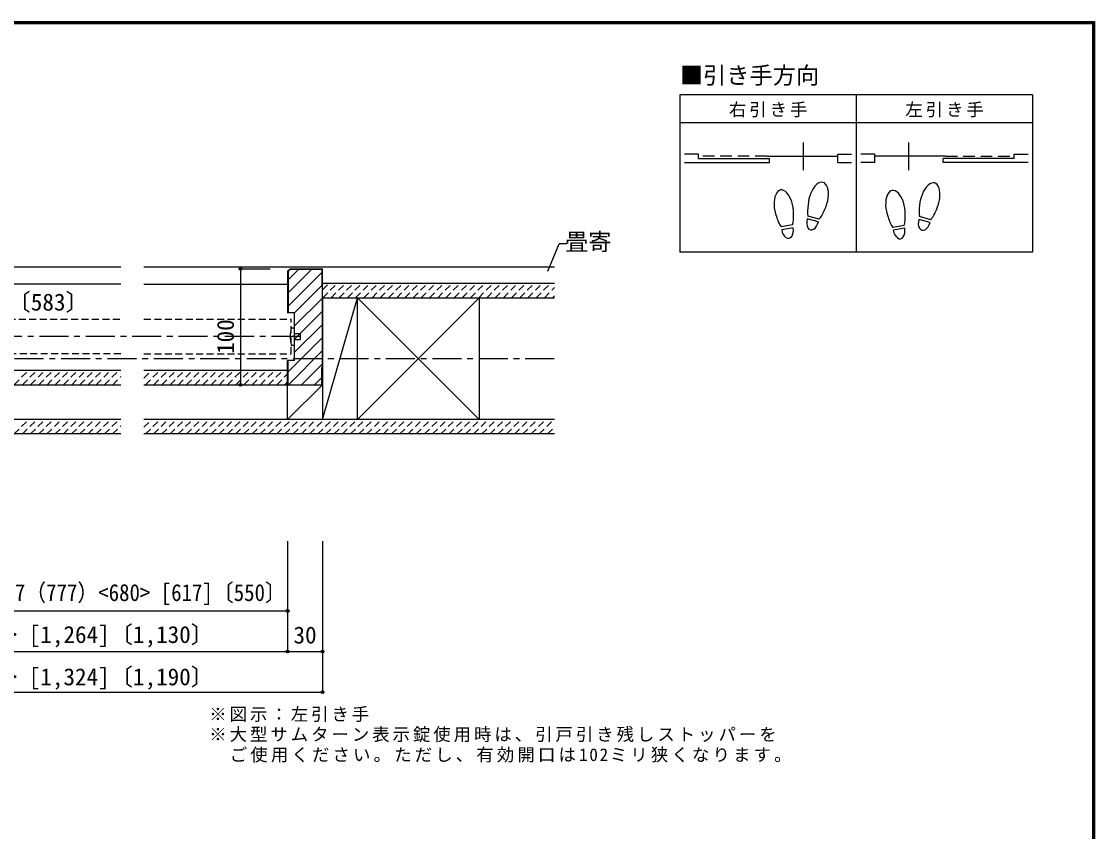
# Model space of a CAD drawing. Units: millimetres at full size, sheet at 1:5; details may follow other scales. Extents: x -973 to 977, y -701 to 696.
# Drawn here: x 52 to 977, y -2 to 696 of the extents above; entities that cross this region are included whole.
import ezdxf
from ezdxf.enums import TextEntityAlignment as Align

# ---------------------------------------------------------------- set-up
doc = ezdxf.new("R2010")
doc.units = ezdxf.units.MM
doc.header["$LTSCALE"] = 5
doc.header["$PDMODE"] = 32
doc.header["$PDSIZE"] = 2.5
for name, pattern in [('CHAIN1', [8, 5, -1, 1, -1]), ('DASHED1', [1.8, 1.2, -0.6]), ('DASHED2', [3, 2, -1])]:
    doc.linetypes.add(name, pattern=pattern)
for name, color, linetype in [('0-1_通り芯', 4, 'CHAIN1'), ('0-2_柱', 3, 'Continuous'), ('0-3_仕上げ', 2, 'Continuous'), ('0-4_枠', 3, 'Continuous'), ('0-6_扉', 6, 'Continuous'), ('0-7_金物', 7, 'Continuous'), ('0-8_戸当り', 3, 'Continuous'), ('0-A_文字', 7, 'Continuous'), ('0-B_寸法', 7, 'Continuous'), ('0-C_ハッチ', 4, 'DASHED1'), ('F-1_枠', 6, 'Continuous')]:
    doc.layers.add(name, color=color, linetype=linetype)
doc.styles.add('ＭＳ ゴシック', font='')
doc.styles.get('ＭＳ ゴシック').set_extended_font_data('MS Gothic')

msp = doc.modelspace()

# ---------------------------------------------------------------- linework, layer by layer
at = {"layer": '0-1_通り芯'}
for p, q in [((292.306, 424.203), (-294.993, 424.203)), ((-513.993, 405.203), (511.306, 405.203))]:
    msp.add_line(p, q, dxfattribs=at)
at = {"layer": '0-2_柱'}
for p, q in [((311.306, 457.703), (311.306, 352.703)), ((341.383, 352.703), (341.383, 457.703)), ((446.383, 457.703), (446.383, 352.703)), ((281.229, 352.703), (281.229, 382.703)), ((311.306, 382.703), (311.306, 352.703))]:
    msp.add_line(p, q, dxfattribs=at)
at = {"layer": '0-2_柱', "color": 7}
for p, q in [((311.306, 352.703), (341.383, 457.703)), ((341.383, 352.703), (446.383, 457.703)), ((446.383, 352.703), (341.383, 457.703)), ((281.229, 352.703), (311.306, 382.703))]:
    msp.add_line(p, q, dxfattribs=at)
at = {"layer": '0-3_仕上げ'}
for p, q in [((-126.668, 484.275), (137.481, 484.275)), ((157.481, 484.275), (511.306, 484.275)), ((311.306, 470.203), (511.306, 470.203)), ((311.306, 457.703), (511.306, 457.703)), ((13.656, 395.203), (137.481, 395.203)), ((157.481, 395.203), (281.306, 395.203)), ((13.656, 382.703), (137.481, 382.703)), ((157.481, 382.703), (311.306, 382.703)), ((137.481, 352.703), (13.656, 352.703)), ((511.306, 352.703), (157.481, 352.703)), ((137.481, 340.203), (13.656, 340.203)), ((511.306, 340.203), (157.481, 340.203))]:
    msp.add_line(p, q, dxfattribs=at)
at = {"layer": '0-4_枠'}
for p, q in [((281.306, 480.582), (283.427, 482.703)), ((281.806, 480.375), (283.634, 482.203)), ((283.427, 482.703), (311.306, 482.703)), ((283.634, 482.203), (310.806, 482.203)), ((310.806, 482.203), (310.806, 467.703)), ((281.306, 480.582), (281.306, 444.703)), ((281.806, 480.375), (281.806, 444.703)), ((311.306, 467.703), (310.806, 467.703)), ((287.306, 403.703), (281.306, 403.703)), ((281.306, 382.703), (281.306, 403.703)), ((281.806, 382.703), (281.806, 403.703))]:
    msp.add_line(p, q, dxfattribs=at)
at = {"layer": '0-4_枠', "color": 4}
for p, q in [((137.481, 469.274), (-126.668, 469.275)), ((157.481, 469.274), (281.306, 469.274))]:
    msp.add_line(p, q, dxfattribs=at)
at = {"layer": '0-4_枠'}
for points in [[(281.306, 382.703), (311.306, 382.703), (311.306, 482.703)], [(287.306, 403.703), (287.306, 444.703), (281.306, 444.703)], [(310.806, 382.703), (310.806, 397.703), (311.306, 397.703)]]:
    msp.add_lwpolyline(points, dxfattribs=at)
at = {"layer": '0-6_扉', "color": 2, "linetype": 'DASHED1'}
for p, q in [((13.656, 439.203), (137.481, 439.203)), ((157.481, 439.203), (284.306, 439.203)), ((284.306, 409.203), (284.306, 439.203)), ((137.481, 409.203), (-16.344, 409.203)), ((157.481, 409.203), (284.306, 409.203))]:
    msp.add_line(p, q, dxfattribs=at)
at = {"layer": '0-7_金物'}
for p, q in [((284.306, 431.703), (287.306, 431.703)), ((287.306, 426.703), (292.306, 426.703))]:
    msp.add_line(p, q, dxfattribs=at)
for points in [[(284.306, 416.703), (287.306, 416.703), (287.306, 431.703)], [(287.306, 421.703), (292.306, 421.703), (292.306, 426.703)]]:
    msp.add_lwpolyline(points, dxfattribs=at)
msp.add_arc((314.757, 424.203), 31.361, 166.16368, 193.83629, dxfattribs=at)
at = {"layer": '0-8_戸当り'}
for p, q in [((725.933, 567.587), (725.933, 591.587)), ((816.733, 567.587), (816.733, 591.587)), ((739.366, 525.402), (729.674, 527.999)), ((835.516, 524.955), (825.824, 527.552)), ((716.497, 520.423), (706.615, 518.681)), ((716.914, 518.06), (707.032, 516.317)), ((738.745, 523.084), (729.053, 525.681)), ((812.646, 519.976), (802.765, 518.234)), ((834.895, 522.637), (825.203, 525.234)), ((813.063, 517.613), (803.181, 515.87))]:
    msp.add_line(p, q, dxfattribs=at)
at = {"layer": '0-8_戸当り', "color": 2}
for p, q in [((635.333, 581.387), (623.333, 581.387)), ((623.333, 574.187), (696.533, 574.187)), ((635.333, 577.787), (635.333, 581.387)), ((635.333, 577.787), (696.533, 577.787)), ((694.133, 579.587), (755.333, 579.587)), ((696.533, 574.187), (696.533, 577.787)), ((755.333, 574.187), (755.333, 581.387)), ((755.333, 581.387), (767.333, 581.387)), ((755.333, 574.187), (767.333, 574.187)), ((787.333, 581.387), (775.333, 581.387)), ((787.333, 574.187), (775.333, 574.187)), ((787.333, 574.187), (787.333, 581.387)), ((848.533, 579.587), (787.333, 579.587)), ((846.133, 574.187), (846.133, 577.787)), ((907.333, 577.787), (846.133, 577.787)), ((919.333, 574.187), (846.133, 574.187)), ((907.333, 577.787), (907.333, 581.387)), ((907.333, 581.387), (919.333, 581.387))]:
    msp.add_line(p, q, dxfattribs=at)
at = {"layer": '0-8_戸当り', "color": 2, "linetype": 'DASHED2'}
for p, q in [((694.133, 579.587), (635.333, 579.587)), ((848.533, 579.587), (907.333, 579.587))]:
    msp.add_line(p, q, dxfattribs=at)
at = {"layer": '0-8_戸当り'}
for centre, major_axis, ratio, start_param, end_param in [((738.504, 541.567), (4.165, 15.544), 0.5, 4.3405914, 8.2257792), ((834.653, 541.12), (4.165, 15.544), 0.5, 4.3405914, 8.2257792), ((708.883, 534.708), (-2.794, 15.847), 0.5, 4.3405914, 8.2257792), ((805.033, 534.262), (-2.794, 15.847), 0.5, 4.3405914, 8.2257792), ((738.385, 541.122), (5.047, 18.835), 0.4, 1.8506333, 2.4428768), ((834.534, 540.675), (5.047, 18.835), 0.4, 1.8506333, 2.4428768), ((708.963, 534.255), (-3.386, 19.203), 0.4, 1.8506333, 2.4428768), ((708.963, 534.255), (-3.386, 19.203), 0.4, 3.8403085, 4.432552), ((738.385, 541.122), (5.047, 18.835), 0.4, 3.8403085, 4.432552), ((805.113, 533.808), (-3.386, 19.203), 0.4, 1.8506333, 2.4428768), ((805.113, 533.808), (-3.386, 19.203), 0.4, 3.8403085, 4.432552), ((834.534, 540.675), (5.047, 18.835), 0.4, 3.8403085, 4.432552), ((711.973, 517.188), (-1.452, 8.235), 0.6, 1.5707963, 4.712389), ((733.899, 524.382), (2.164, 8.077), 0.6, 1.5707963, 4.712389), ((830.049, 523.936), (2.164, 8.077), 0.6, 1.5707963, 4.712389), ((808.122, 516.742), (-1.452, 8.235), 0.6, 1.5707963, 4.712389)]:
    msp.add_ellipse(centre, major_axis=major_axis, ratio=ratio, start_param=start_param, end_param=end_param, dxfattribs=at)
at = {"layer": '0-A_文字', "color": 3}
for p, q in [((619.333, 632.676), (619.333, 496.994)), ((923.333, 632.676), (619.333, 632.676)), ((771.333, 632.676), (771.333, 496.994)), ((923.333, 632.676), (923.333, 496.994)), ((619.333, 608.676), (923.333, 608.676)), ((923.333, 496.994), (619.333, 496.994))]:
    msp.add_line(p, q, dxfattribs=at)
at = {"layer": '0-A_文字'}
for p in [(505.437, 480.463), (521.993, 504.185)]:
    msp.add_line(p, (515.4, 504.185), dxfattribs=at)
at = {"layer": '0-B_寸法', "color": 4}
for p, q in [((240.664, 482.703), (266.306, 482.703)), ((240.664, 482.703), (240.664, 382.703)), ((240.664, 382.703), (266.306, 382.703)), ((281.306, 247.703), (281.306, 152.703)), ((311.306, 247.703), (311.306, 117.703)), ((-283.993, 187.703), (281.306, 187.703)), ((-313.993, 152.703), (311.306, 152.703)), ((-313.993, 117.703), (311.306, 117.703))]:
    msp.add_line(p, q, dxfattribs=at)
at = {"layer": '0-B_寸法'}
for p in [(240.664, 482.703), (240.664, 382.703), (281.306, 187.703), (281.306, 152.703), (311.306, 152.703), (311.306, 117.703)]:
    msp.add_point(p, dxfattribs=at)
at = {"layer": '0-C_ハッチ', "linetype": 'Continuous'}
for p, q in [((290.919, 482.203), (281.806, 473.089)), ((302.233, 482.203), (281.806, 461.776)), ((310.806, 479.462), (281.806, 450.462)), ((310.806, 468.148), (287.306, 444.648)), ((311.306, 457.335), (287.306, 433.335)), ((311.306, 446.021), (287.306, 422.021)), ((311.306, 434.707), (287.306, 410.707)), ((311.306, 423.393), (281.806, 393.893)), ((311.306, 412.08), (281.929, 382.703)), ((311.306, 400.766), (293.243, 382.703)), ((310.806, 388.952), (304.556, 382.703))]:
    msp.add_line(p, q, dxfattribs=at)
at = {"layer": '0-C_ハッチ'}
for p, q in [((311.306, 464.472), (317.037, 470.203)), ((311.608, 457.703), (324.108, 470.203)), ((318.679, 457.703), (331.179, 470.203)), ((325.75, 457.703), (338.25, 470.203)), ((332.821, 457.703), (345.321, 470.203)), ((339.892, 457.703), (352.392, 470.203)), ((346.964, 457.703), (359.464, 470.203)), ((354.035, 457.703), (366.535, 470.203)), ((361.106, 457.703), (373.606, 470.203)), ((368.177, 457.703), (380.677, 470.203)), ((375.248, 457.703), (387.748, 470.203)), ((382.319, 457.703), (394.819, 470.203)), ((389.39, 457.703), (401.89, 470.203)), ((396.461, 457.703), (408.961, 470.203)), ((403.532, 457.703), (416.032, 470.203)), ((410.603, 457.703), (423.103, 470.203)), ((417.674, 457.703), (430.174, 470.203)), ((424.745, 457.703), (437.245, 470.203)), ((431.816, 457.703), (444.316, 470.203)), ((438.887, 457.703), (451.387, 470.203)), ((445.959, 457.703), (458.459, 470.203)), ((453.03, 457.703), (465.53, 470.203)), ((460.101, 457.703), (472.601, 470.203)), ((467.172, 457.703), (479.672, 470.203)), ((474.243, 457.703), (486.743, 470.203)), ((481.314, 457.703), (493.814, 470.203)), ((488.385, 457.703), (500.885, 470.203)), ((495.456, 457.703), (507.956, 470.203)), ((502.527, 457.703), (511.306, 466.482)), ((509.598, 457.703), (511.306, 459.411)), ((45.689, 382.703), (58.189, 395.203)), ((52.76, 382.703), (65.26, 395.203)), ((59.832, 382.703), (72.332, 395.203)), ((66.903, 382.703), (79.403, 395.203)), ((73.974, 382.703), (86.474, 395.203)), ((81.045, 382.703), (93.545, 395.203)), ((88.116, 382.703), (100.616, 395.203)), ((95.187, 382.703), (107.687, 395.203)), ((102.258, 382.703), (114.758, 395.203)), ((109.329, 382.703), (121.829, 395.203)), ((116.4, 382.703), (128.9, 395.203)), ((123.471, 382.703), (135.971, 395.203)), ((130.542, 382.703), (137.481, 389.642)), ((157.481, 388.429), (164.255, 395.203)), ((158.826, 382.703), (171.326, 395.203)), ((165.898, 382.703), (178.398, 395.203)), ((172.969, 382.703), (185.469, 395.203)), ((180.04, 382.703), (192.54, 395.203)), ((187.111, 382.703), (199.611, 395.203)), ((194.182, 382.703), (206.682, 395.203)), ((201.253, 382.703), (213.753, 395.203)), ((208.324, 382.703), (220.824, 395.203)), ((215.395, 382.703), (227.895, 395.203)), ((222.466, 382.703), (234.966, 395.203)), ((229.537, 382.703), (242.037, 395.203)), ((236.608, 382.703), (249.108, 395.203)), ((243.679, 382.703), (256.179, 395.203)), ((250.75, 382.703), (263.25, 395.203)), ((257.821, 382.703), (270.321, 395.203)), ((264.892, 382.703), (277.392, 395.203)), ((271.964, 382.703), (281.306, 392.045)), ((279.035, 382.703), (281.306, 384.974)), ((45.616, 340.203), (58.116, 352.703)), ((52.687, 340.203), (65.187, 352.703)), ((59.758, 340.203), (72.258, 352.703)), ((66.829, 340.203), (79.329, 352.703)), ((73.9, 340.203), (86.4, 352.703)), ((80.971, 340.203), (93.471, 352.703)), ((88.042, 340.203), (100.542, 352.703)), ((95.113, 340.203), (107.613, 352.703)), ((102.184, 340.203), (114.684, 352.703)), ((109.255, 340.203), (121.755, 352.703)), ((116.326, 340.203), (128.826, 352.703)), ((123.398, 340.203), (135.898, 352.703)), ((157.481, 346.002), (164.182, 352.703)), ((158.753, 340.203), (171.253, 352.703)), ((165.824, 340.203), (178.324, 352.703)), ((172.895, 340.203), (185.395, 352.703)), ((179.966, 340.203), (192.466, 352.703)), ((187.037, 340.203), (199.537, 352.703)), ((194.108, 340.203), (206.608, 352.703)), ((201.179, 340.203), (213.679, 352.703)), ((208.25, 340.203), (220.75, 352.703)), ((215.321, 340.203), (227.821, 352.703)), ((222.392, 340.203), (234.892, 352.703)), ((229.464, 340.203), (241.964, 352.703)), ((236.535, 340.203), (249.035, 352.703)), ((243.606, 340.203), (256.106, 352.703)), ((250.677, 340.203), (263.177, 352.703)), ((257.748, 340.203), (270.248, 352.703)), ((264.819, 340.203), (277.319, 352.703)), ((271.89, 340.203), (284.39, 352.703)), ((278.961, 340.203), (291.461, 352.703)), ((286.032, 340.203), (298.532, 352.703)), ((293.103, 340.203), (305.603, 352.703)), ((300.174, 340.203), (312.674, 352.703)), ((307.245, 340.203), (319.745, 352.703)), ((314.316, 340.203), (326.816, 352.703)), ((321.387, 340.203), (333.887, 352.703)), ((328.459, 340.203), (340.959, 352.703)), ((335.53, 340.203), (348.03, 352.703)), ((342.601, 340.203), (355.101, 352.703)), ((349.672, 340.203), (362.172, 352.703)), ((356.743, 340.203), (369.243, 352.703)), ((363.814, 340.203), (376.314, 352.703)), ((370.885, 340.203), (383.385, 352.703)), ((377.956, 340.203), (390.456, 352.703)), ((385.027, 340.203), (397.527, 352.703)), ((392.098, 340.203), (404.598, 352.703)), ((399.169, 340.203), (411.669, 352.703)), ((406.24, 340.203), (418.74, 352.703)), ((413.311, 340.203), (425.811, 352.703)), ((420.382, 340.203), (432.882, 352.703)), ((427.453, 340.203), (439.953, 352.703)), ((434.525, 340.203), (447.025, 352.703)), ((441.596, 340.203), (454.096, 352.703)), ((448.667, 340.203), (461.167, 352.703)), ((455.738, 340.203), (468.238, 352.703)), ((462.809, 340.203), (475.309, 352.703)), ((469.88, 340.203), (482.38, 352.703)), ((476.951, 340.203), (489.451, 352.703)), ((484.022, 340.203), (496.522, 352.703)), ((491.093, 340.203), (503.593, 352.703)), ((498.164, 340.203), (510.664, 352.703)), ((130.469, 340.203), (137.481, 347.215)), ((505.235, 340.203), (511.306, 346.274))]:
    msp.add_line(p, q, dxfattribs=at)
at = {"layer": 'F-1_枠'}
for p, q in [((-973.347, 695.833), (976.653, 695.833)), ((-973.347, 695), (976.653, 695)), ((-973.347, 694.167), (976.653, 694.167)), ((974.986, 695.833), (974.986, -700.833)), ((975.82, 695.833), (975.82, -700.833)), ((976.653, 695.833), (976.653, -700.833))]:
    msp.add_line(p, q, dxfattribs=at)

# ---------------------------------------------------------------- texts
at = {"layer": '0-A_文字', "style": 'ＭＳ ゴシック'}
for s, p in [('■引き手方向', (619.333, 637.676)), ('畳寄', (520.4, 494.185))]:
    msp.add_text(s, height=14.66, dxfattribs=at).set_placement(p, align=Align.BOTTOM_LEFT)
at = {"layer": '0-A_文字', "char_height": 11, "attachment_point": 7, "style": 'ＭＳ ゴシック'}
for s, insert in [('\\T1.17;右引き手', (661.583, 613.176)), ('\\T1.17;左引き手', (813.583, 613.176)), ('\\T1.17;※図示：左引き手', (213.714, 91.973)), ('\\T1.17;※大型サムターン表示錠使用時は、引戸引き残しストッパーを', (213.714, 74.473)), ('\\T1.18;\u3000ご使用ください。ただし、有効開口は102ミリ狭くなります。', (213.714, 56.973))]:
    msp.add_mtext(s, dxfattribs=dict(at, insert=insert))
at = {"layer": '0-B_寸法', "style": 'ＭＳ ゴシック'}
for s, p in [('ＤＷ＝900（810）<713> [650]〔583〕', (-229.571, 442.203)), ('枠内＝1,764（1,584）<1,390> [1,264]〔1,130〕', (-221.344, 155.614)), ('30', (286.306, 155.203)), ('枠外＝1,824（1,644）<1,450> [1,324]〔1,190〕', (-221.344, 119.161))]:
    msp.add_text(s, height=14.66, dxfattribs=at).set_placement(p, align=Align.BOTTOM_LEFT)
msp.add_text('100', height=14.66, rotation=90, dxfattribs=at).set_placement((239.414, 409.203), align=Align.BOTTOM_LEFT)
at = {"layer": '0-B_寸法', "style": 'ＭＳ ゴシック', "width": 0.9}
msp.add_text('867（777）<680> [617]〔550〕', height=14.66, dxfattribs=at).set_placement((28.255, 191.792), align=Align.BOTTOM_LEFT)

doc.saveas('drawing.dxf')
